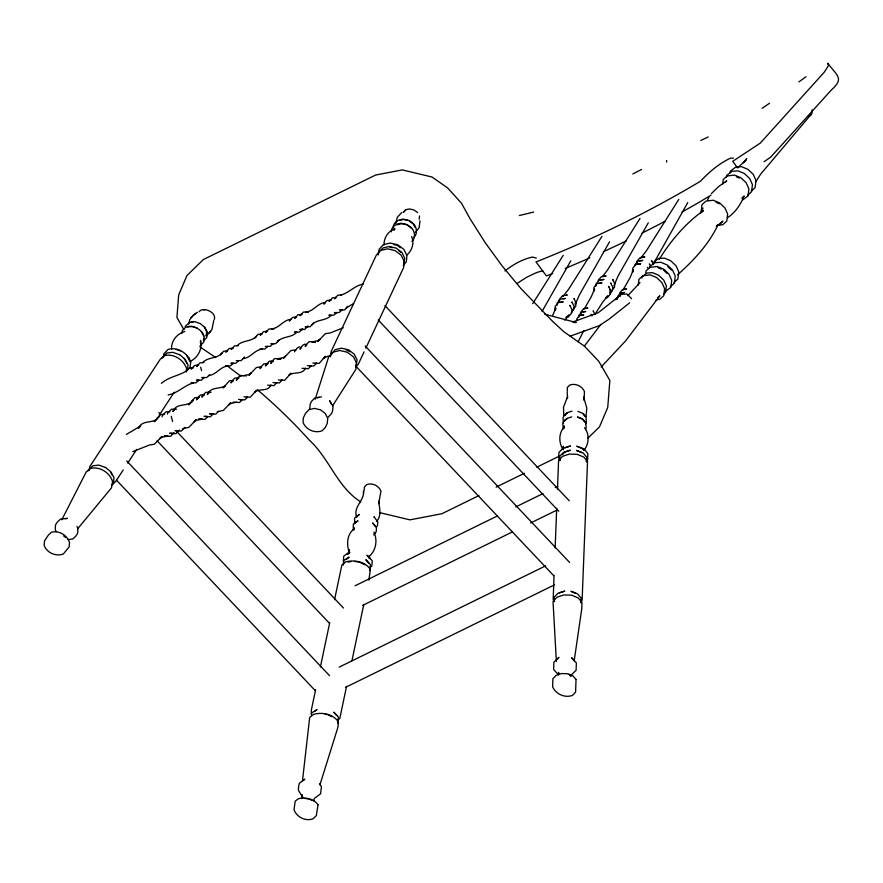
<?xml version="1.0" encoding="UTF-8"?>
<svg xmlns="http://www.w3.org/2000/svg" width="883" height="883" viewBox="0 0 883 883"><rect width="100%" height="100%" fill="white"/><g stroke="black" fill="none" stroke-linecap="round" stroke-linejoin="round"><path stroke-width="1.32" d="M356.257 515.915C353.73 506.136 364.536 500.495 363.542 491.058L363.487 493.553M311.28 714.082L311.379 709.877L315.617 689.733M343.344 561.654L343.697 556.224L347.604 553.177L349.922 552.581L347.803 554.237M343.344 565.153L343.862 560.407L349.149 557.129L346.015 559.568M349.348 551.754L349.392 549.756L348.763 552.769L347.416 554.303M354.171 529.734L354.215 527.78L353.962 529.016C346.71 534.436 346.489 544.91 349.326 552.747M356.776 517.339L356.82 515.385L356.566 516.621L359.293 514.491L354.602 518.034L354.602 523.707M369.039 557.924L369.094 555.937L369.977 558.685L366.931 555.23L372.207 560.661L371.842 566.091L369.889 567.614M554.06 601.489L554.204 597.173L557.913 593.266L564.756 591.091L559.325 592.912M559.612 460.617L559.756 456.301L563.464 452.394L570.308 450.22L564.888 452.041L562.493 454.557M563.255 448.619L563.321 446.246L563.211 449.028M564.248 428.244L564.314 425.915L564.259 427.063C558.42 432.902 558.641 443.255 563.222 449.811M558.542 674.502L558.597 672.382L558.509 674.711M567.195 391.875L567.482 397.096M567.493 398.498L567.537 396.644L563.509 407.24L563.74 415.882M581.025 602.736L581.135 598.089L577.637 593.928L570.959 591.301L576.279 593.486M586.577 461.864L586.698 457.206L583.188 453.056L576.511 450.429L581.831 452.615M567.272 390.882L567.361 387.471L569.734 385.043C575.352 383.001 582.052 385.992 584.414 391.456L584.325 394.878M554.06 575.352L553.177 599.524L554.679 601.301M555.142 547.957L556.709 508.233M557.46 489.061L558.586 460.529L562.581 456.323L569.358 454.061L577.107 454.315L583.762 457.041L587.526 461.5L582.107 600.495L580.517 602.173M564.491 421.334L564.535 420.187M564.756 414.458L564.712 415.606L567.504 412.67M666.599 162.053L666.687 160.496M89.426 470.142L89.669 466.754L160.099 359.458L166.953 352.99L172.858 352.306L179.58 354.723M163.465 357.339L163.708 353.951L168.212 349.359C177.604 346.71 187.671 353.057 190.783 362.03L189.768 368.586M171.622 348.962C170.982 340.959 177.24 333.465 184.79 331.555M181.986 333.31L182.152 331.026C187.505 321.633 201.788 327.77 204.172 336.555L203.841 341.997L200.099 345.86M186.324 371.831L186.567 368.443C183.454 359.469 173.399 353.123 163.995 355.772M187.593 370.043L187.969 364.789L184.988 359.116L179.459 354.547M200.408 343.068L200.596 340.43C202.682 349.149 197.792 357.88 189.856 361.589M364.138 490.429L364.403 486.974L366.853 484.546C372.405 482.548 378.995 485.749 380.981 491.279L378.608 503.674L378.664 501.246C379.58 507.902 381.688 515.771 376.71 521.423M419.226 219.238L419.513 215.971M554.899 309.778L555.264 306.258L558.486 302.527L563.222 301.865L559.921 302.439M555.584 309.933L555.793 307.935L552.725 315.308M557.074 305.176L557.316 302.825L560.539 299.094L565.275 298.443L563.078 298.818M559.116 301.754L559.358 299.403L562.592 295.673L567.327 295.01L566.478 294.999M575.297 303.631L575.495 301.633M576.676 320.717L576.875 318.774L579.69 315.452L583.762 314.911L581.124 315.363M578.729 317.295L578.928 315.341L581.742 312.03L585.815 311.478L583.177 311.942M580.782 313.873L580.981 311.92L583.795 308.597L587.868 308.057L585.23 308.52M593.652 290.772L594.016 287.24L597.25 283.509L601.985 282.847L598.685 283.421M594.347 290.915L594.546 288.918L591.489 296.291L584.27 309.039M595.826 286.169L596.069 283.818L599.303 280.077L604.038 279.425L600.738 279.999M609.844 292.472L610.153 289.469M617.383 299.26L617.692 296.324L620.506 293.013L624.579 292.461L621.941 292.924M619.535 294.856L619.734 292.902L622.548 289.58L626.632 289.039L623.994 289.503M632.416 271.754L632.78 268.222L636.003 264.492L640.738 263.829L637.438 264.403M633.1 271.898L633.31 269.9L630.241 277.273L623.034 290.021M636.632 263.719L636.875 261.368L640.109 257.637L644.844 256.975L641.544 257.56M309.723 408.862L310.242 404.017L311.423 401.5L314.767 397.968L321.445 396.842M330.507 356.732L331.048 351.743L376.39 255.021L382.836 248.024L389.16 246.489L396.114 248.079L401.82 252.361L404.767 258.189L403.476 265.43M378.189 255.055L379.105 249.238L383.41 244.679L390.209 243.035L397.67 244.746L403.807 249.337L406.964 255.606L406.29 261.843L403.321 265.397M384.083 244.988C383.652 238.046 388.277 230.618 395.109 228.929M391.312 231.865C391.037 226.644 396.732 223.388 401.379 223.278L407.14 224.602L411.864 228.145C414.789 231.765 416.003 238.211 411.853 241.39M393.244 227.726C392.979 222.516 398.663 219.26 403.321 219.15L409.072 220.463L413.807 224.006C416.732 227.626 417.935 234.072 413.796 237.262M394.072 230.43L394.304 228.244M395.904 223.377L397.262 217.361L401.853 212.406M419.977 220.816L419.171 227.527L415.44 232.439M638.243 285.066L638.95 279.326L642.879 275.761L650.219 274.878L656.632 277.571L661.897 282.604L664.601 288.642L663.751 295.739L659.822 299.304L655.992 299.955M701.146 211.777L701.996 204.679L705.925 201.125L713.265 200.242L719.678 202.924L724.943 207.969L727.647 214.006L726.797 221.092L722.868 224.657L717.868 225.386M722.691 183.907L723.254 179.525L727.184 175.96L734.513 175.077L740.925 177.77L746.19 182.803L748.905 188.841L748.056 195.938L742.625 199.988M188.686 324.05L189.702 319.635L192.626 316.147M574.204 660.76L581.798 608.519L581.963 602.372L578.199 597.912L571.555 595.186L563.796 594.932L557.018 597.195L553.034 601.4L556.367 661.51M641.842 278.046L642.051 276.798L646.908 273.046L652.526 272.67L658.696 275.264L663.762 280.11L666.367 285.926L665.616 292.394L663.74 294.083M645.76 272.604L646.036 270.938L649.965 267.372L657.305 266.489L663.718 269.183L668.983 274.216L671.687 280.264L670.837 287.35L665.407 291.412M649.303 268.41L649.579 266.743L655.009 262.681L660.848 262.306L667.25 264.988L672.515 270.021L675.23 276.07L674.38 283.156L670.451 286.721M652.846 264.216L653.122 262.549L658.552 258.498L664.391 258.112L670.793 260.794L676.058 265.838L678.773 271.876L677.923 278.962L673.983 282.527M726.51 176.997L726.786 175.331L732.217 171.269L738.056 170.883L744.468 173.576L749.733 178.609L752.437 184.646L751.588 191.743L747.658 195.309M730.053 172.803L730.329 171.136L735.76 167.075L741.599 166.688L748.011 169.381L753.276 174.415L755.98 180.463L755.131 187.549L751.201 191.114M156.71 419.392L156.964 418.178L160.596 414.535L164.547 414.381M162.097 416.754L162.34 415.54L165.971 411.886L169.933 411.743M167.483 414.105L167.726 412.902L171.357 409.248L176.611 409.138M294.525 351.776L297.361 347.869L299.767 346.688M320.419 666.897L329.745 622.559M334.547 599.723L341.876 564.899L345.783 561.853C354.425 559.579 365.087 561.621 370.385 569.325L368.895 580.142M311.346 714.965L311.798 712.824L317.085 709.546L314.999 711.168M355.264 522.824L355.518 521.577M313.741 800.925L314.271 798.409M373.84 535.054L374.105 533.818M369.226 557.924L369.657 555.915C376.18 550.076 377.637 539.844 373.917 532.118M337.803 723.011L338.344 716.952L333.774 712.151L336.765 715.528M369.856 570.584L370.407 564.535L365.838 559.723L368.829 563.111M346.566 686.268L339.789 718.519L337.836 720.031M351.942 660.749L363.807 604.325M584.303 395.418L583.586 399.966L583.652 397.184L586.82 408.023L586.025 416.633M213.708 320.661L211.931 329.536L209.006 333.023M319.922 784.877L337.957 727.184L338.321 721.753C333.034 714.038 322.361 711.996 313.719 714.281L309.812 717.316L309.558 718.552L302.461 781.002L304.801 779.181L299.315 783.309L298.52 787.084L298.443 790.34L302.196 796.532L302.229 794.744L301.445 798.519L303.101 797.228L301.456 798.409M315.187 399.259L328.719 356.699L333.023 352.151L339.823 350.507L347.284 352.218L353.421 356.809L356.577 363.068L355.904 369.315L332.571 405.827M575.186 304.635L579.414 294.856L609.557 241.81M613.95 285.617L618.177 275.838L648.31 222.792M707.526 200.187L709.071 196.832M330.485 355.374L335.165 349.701L341.489 348.178L348.443 349.767L354.149 354.039L357.096 359.867L355.805 367.118M378.156 253.686L378.829 252.262M364.072 351.898L358.233 364.359L355.65 367.085M365.827 348.167L403.586 267.626L404.248 261.39L401.092 255.132L394.955 250.529L387.494 248.829L380.694 250.463M654.634 261.633L687.747 202.593M185.96 371.71L189.282 368.079L193.211 367.814M244.536 356.986L241.214 360.606L236.269 360.672M302.67 328.465L299.348 332.085L294.403 332.151L296.776 332.229C291.589 338.079 282.593 335.882 277.394 341.732L278.984 340.087L275.662 343.708L270.728 343.774M308.057 325.816L304.734 329.447L299.79 329.502L302.163 329.58L301.081 330.11M61.788 519.811L86.048 472.262L92.903 465.794L98.819 465.109L105.541 467.526M578.177 341.699L583.784 330.706M570.793 260.816L541.985 311.556M594.822 314.591L602.67 302.185L607.791 295.893L605.705 297.957M598.122 280.386L601.356 276.655L606.091 275.993L602.791 276.578M634.833 264.801L638.056 261.07L642.791 260.408L639.491 260.982M615.639 299.756L618.453 296.434L620.594 296.059M532.725 303.664L563.244 255.308M601.996 236.291L568.652 289.183L562.824 296.622M640.032 218.421L607.405 270.165L602.471 276.567M678.784 199.403L646.168 251.147L640.341 258.587M755.506 182.24L760.627 174.183L811.632 113.797M659.193 259.392C670.793 240.695 685.561 223.233 703.508 210.518L700.76 213.013L703.056 208.002M88.234 470.805L89.282 469.215M162.273 358.001L163.322 356.412M185.154 326.434L189.779 322.196L194.668 321.633L200.22 323.564L204.713 327.273L207.185 331.964L206.843 337.405L203.907 340.529M203.322 339.8L203.918 338.873M206.931 334.293L206.324 335.209L206.611 331.257L204.37 326.997M112.505 484.436L113.543 482.846L113.929 477.593L110.949 471.919L105.419 467.35M123.234 469.955L115.728 481.39L111.832 485.076M127.737 463.089L136.755 449.359M159.282 415.043L174.293 392.162M585.749 423.851L586.4 421.864L585.97 416.886L583.067 413.454L577.946 411.346M585.528 429.568L586.169 427.582L585.749 422.615L582.846 419.171L577.449 416.986L582.107 418.895L584.745 422.019M583.862 450.507C589.005 444.337 589.811 434.017 584.524 427.747M584.336 346.158L600.694 324.613M199.039 311.765L200.684 310.231C204.845 308.73 209.359 310.209 212.516 313.134A8.565 6.093 23.1 0 1 214.194 319.624M564.767 320.154L569.038 314.911L566.952 316.975M77.671 528.774L111.512 487.813L112.527 481.246C109.415 472.273 99.349 465.926 89.945 468.575M746.775 158.532L743.265 162.693L746.014 160.198L737.713 167.737M376.588 527.129L377.615 525.021L377.692 521.621L373.906 516.765L374.491 517.272M375.275 533.332L376.313 531.224L376.39 527.824L372.604 522.968L375.22 525.926M405.739 209.79L403.399 212.295L405.893 209.657L409.613 208.951L414.006 209.977L417.648 212.571M627.846 295.639L640.009 282.648M601.157 367.008L625.495 341.026L659.855 295.772L657.493 297.913M406.412 255.342C411.986 251.169 414.668 242.902 411.599 236.567M328.001 417.339L331.346 413.807L332.527 411.29L333.046 406.445L329.602 400.628L331.489 404.381M565.418 420.352L567.283 418.399M586.069 461.301L587.67 459.624L587.835 453.487L584.071 449.028L576.731 446.191L582.151 448.421L583.685 450.231M556.533 659.855L558.928 657.338L553.884 662.173L553.641 669.535L558.354 674.689M155.662 420.242L154.271 421.699L159.061 416.953M198.841 380.143L195.993 382.792L191.048 382.858L193.421 382.935C184.183 385.341 177.947 393.189 168.123 394.944M204.227 377.505L201.379 380.154L196.434 380.22L198.807 380.297L197.726 380.816M209.602 374.856L206.765 377.516L201.821 377.571L204.194 377.648L203.112 378.178M192.726 400.86L191.169 402.493L191.412 401.279L195.044 397.626L198.995 397.482M198.112 398.222L196.556 399.844L196.799 398.63L200.43 394.988L204.381 394.833M233.289 363.233L230.452 365.893L225.507 365.959L227.88 366.026C220.077 366.555 216.291 375.021 208.498 375.54M203.498 395.573L201.931 397.207L202.174 395.992L205.805 392.339L211.059 392.24M238.675 360.595L235.827 363.255L230.893 363.31L233.255 363.388L232.185 363.917M174.172 432.681L170.54 436.323L164.26 435.915L167.77 436.025L161.766 437.306L159.702 438.741L161.799 436.555L154.393 444.248L149.47 444.999L132.814 451.621M179.558 430.032L175.927 433.685L169.635 433.266L173.156 433.376L172.075 433.906M184.944 427.394L181.313 431.047L175.022 430.628L178.532 430.738L177.461 431.268M267.748 346.335L264.9 348.995L259.955 349.05M273.123 343.697L270.286 346.346L265.341 346.412M207.759 416.677L204.999 419.425L198.708 419.006L202.218 419.116L196.214 420.396L194.15 421.831L196.247 419.646L188.852 427.35L182.836 428.63M213.145 414.028L210.375 416.787L204.094 416.368L207.604 416.478L206.523 417.008M218.531 411.39L215.761 414.138L209.47 413.73L212.991 413.84L211.909 414.359M261.633 367.052L260.066 368.686L260.319 367.471L263.951 363.818L267.902 363.675M242.218 399.767L239.448 402.516L233.156 402.107M247.593 397.129L244.834 399.878L238.542 399.458M255.838 390.794L254.447 392.251C259.37 388.09 267.56 392.14 271.015 385.176M255.165 391.853L250.209 397.24L243.929 396.82M301.467 347.505L299.911 349.138L302.748 345.22L305.154 344.039M336.644 312.527L333.807 315.187L328.862 315.242L331.235 315.319C326.037 321.169 317.041 318.973 311.854 324.823L313.432 323.178L310.121 326.809L305.176 326.865L307.549 326.942L306.467 327.472M306.854 344.867L305.286 346.5L305.529 345.286L309.16 341.633L315.452 342.052L311.942 341.942L317.946 340.661L320.01 339.227L317.913 341.412L325.319 333.708L330.242 332.957L343.299 327.748M342.03 309.889L339.182 312.538L334.249 312.604L336.611 312.681L335.54 313.211M276.666 382.869L273.896 385.617L267.615 385.198M282.052 380.231L279.282 382.979L272.99 382.56M305.474 368.277C302.008 375.242 293.818 371.18 288.896 375.352L290.993 373.167L284.668 380.33L278.377 379.922M311.114 365.959L308.355 368.719L302.063 368.299M316.5 363.321L313.73 366.07L307.45 365.65M711.201 193.785L718.674 186.523L726.753 180.827L725.175 182.251M572.493 310.043L575.727 306.313L576.08 302.781L573.95 298.498L574.27 299.094M571.257 312.659L573.674 309.734L574.038 306.202L571.897 301.931L572.217 302.527M611.246 291.026L614.48 287.295L614.844 283.763L612.714 279.481L613.023 280.077M610.01 293.642L612.427 290.717L612.791 287.185L610.661 282.913L610.97 283.509M607.151 297.869L610.374 294.138L610.738 290.617L608.608 286.335L608.917 286.931M587.659 438.409L599.469 426.886L607.736 407.493L609.844 380.418L598.784 361.324L584.502 346.191L563.906 331.776L552.592 321.346L521.058 288.719L502.184 265.993L485.153 242.626L470.043 218.73L461.445 203.167L447.648 187.947L432.041 177.019L402.262 169.911L375.606 175.044L203.344 259.569L186.942 275.562L178.664 294.955L176.92 317.527L184.006 329.767M194.083 314.778L197.428 312.306M207.56 334.392L206.004 335.86L210.695 331.423M190.938 317.748L195.629 313.31M677.57 274.812C693.641 260.518 709.027 244.127 718.122 224.503L716.29 226.169M741.797 198.112L744.159 195.971C740.627 204.437 735.44 212.604 727.504 217.693M719.755 223.984L722.901 221.136L719.049 224.823L717.04 225.562M504.888 270.982C512.99 264.602 522.317 259.271 532.471 257.041L536.312 258.101M571.058 675.12L576.113 670.285L576.345 662.923L571.632 657.769L573.895 660.44M629.678 302.803L608.917 319.26L599.303 325.65L570.131 336.18M356.169 522.107L357.99 520.694L353.299 524.226L353.299 529.91M806.047 76.722L798.861 81.931M769.546 103.245L762.117 108.333M315.076 797.923L320.573 793.784L321.445 786.753L319.569 783.663M156.357 419.513C150.618 423.354 141.71 420.176 138.41 428.376L140.761 425.926L126.368 434.414M764.049 161.766L770.76 157.086L831.433 89.9C844.545 78.245 837.007 75.795 827.735 63.19L828.397 65.795L824.071 72.428L760.307 143.09L732.713 161.335L737.537 167.792M517.195 283.355L526.511 277.361L535.705 272.957A24.547 6.854 -33.5 0 1 542.913 271.037M710.936 195.22L698.608 202.604A1738.45 1327.866 36.4 0 1 682.007 211.997M161.423 383.354C169.216 376.401 179.547 375.97 187.549 370.054M641.533 169.503L632.813 173.94M708.166 136.964L700.782 140.43M191.854 367.946L192.924 367.416L191.346 369.072L194.657 365.441L198.598 365.176M197.24 365.308L198.311 364.778L196.732 366.423L200.044 362.803L203.984 362.538M202.615 362.659C207.814 356.809 216.81 359.006 221.997 353.156L220.419 354.8L223.73 351.18L227.671 350.915M226.302 351.048L227.384 350.518L225.794 352.162L229.116 348.542L233.046 348.277M231.688 348.399L232.759 347.869L231.18 349.525L234.492 345.893L238.432 345.628M237.074 345.761C242.262 339.911 251.258 342.107 256.445 336.257L254.867 337.902L258.178 334.282L262.119 334.017M260.761 334.138L261.832 333.608L260.253 335.264L263.564 331.633L267.505 331.368M266.136 331.5L267.218 330.97L265.628 332.615L268.951 328.995L273.896 328.929L271.522 328.862C279.315 328.333 283.101 319.867 290.904 319.348L289.315 321.004L292.637 317.372L296.567 317.107M295.209 317.24L296.28 316.71L294.701 318.355L298.012 314.734L301.953 314.469M300.595 314.591L301.666 314.072L300.088 315.717L303.399 312.085L308.344 312.03L305.971 311.953C313.774 311.434 317.56 302.968 325.352 302.45L323.774 304.094L327.085 300.474L331.026 300.209M329.657 300.33L330.739 299.801L329.149 301.456L332.472 297.825L336.401 297.56M335.043 297.692L336.114 297.163L334.536 298.807L337.858 295.187L341.787 294.922M340.43 295.054C349.039 293.266 354.392 285.452 363.354 284.039M237.56 361.279L238.642 360.75M242.946 358.63C250.75 358.112 254.525 349.646 262.328 349.127M266.633 347.019L267.715 346.489M272.019 344.37L273.09 343.84M340.915 310.562L341.997 310.032L339.624 309.966L344.569 309.9L347.891 306.28L346.302 307.924L353.597 303.509M174.139 409.557L175.209 409.028L172.869 411.467C176.17 403.266 185.066 406.445 190.816 402.615L188.719 404.8L193.509 400.043M197.814 397.935L198.896 397.405M203.2 395.286L204.282 394.767M208.587 392.648L209.657 392.118L207.317 394.569C210.618 386.368 219.514 389.546 225.264 385.705L223.167 387.891L229.492 380.728L233.454 380.573M232.273 381.026L233.344 380.496L231.004 382.946L231.247 381.732L234.878 378.079L238.829 377.935M237.648 378.388L238.73 377.858L236.39 380.308L236.633 379.094L240.264 375.441L246.545 375.86M243.035 375.75L249.039 374.469L251.103 373.034L249.006 375.22L256.412 367.516L261.335 366.765M266.721 364.127L267.803 363.597L265.452 366.037L265.695 364.834L269.326 361.18L273.288 361.026M272.107 361.489L273.178 360.959L270.838 363.399L271.081 362.185L274.712 358.542L281.004 358.951L277.494 358.84L283.498 357.56L285.551 356.125L283.465 358.31L290.86 350.617L295.794 349.867M217.295 411.721L223.3 410.44L230.706 402.747L228.609 404.933L230.662 403.498L236.677 402.218M240.982 400.098L242.052 399.569M246.357 397.46L247.439 396.931M270.043 385.838L271.125 385.308M275.43 383.2L276.511 382.67M280.816 380.562L281.887 380.032M304.503 368.939L305.573 368.41M309.878 366.29L310.959 365.772M315.264 363.653L316.346 363.123M478.884 495.584L441.975 513.696L409.988 519.855L379.547 512.604M496.114 487.14L524.414 473.255M536.721 467.217L558.862 456.345M355.109 585.76L497.217 516.036M515.749 506.941L542.935 493.608M555.286 487.537L557.758 486.323M362.582 605.44L512.096 532.074M530.639 522.979L556.588 510.253M339.204 667.129L545.716 565.804M345.441 687.415L554.425 584.877M552.714 273.454L546.445 275.926L535.992 261.931C592.835 239.448 647.99 212.549 700.484 181.225C709.137 171.986 718.972 163.598 730.473 158.167L733.475 158.112M572.603 322.03L598.144 312.814L621.422 294.348L627.029 294.05L631.577 298.642M564.888 447.836L570.418 445.981L562.89 448.31L558.906 452.504L558.729 458.652L560.241 460.429M533.619 212.063L519.336 215.54M400.176 220.364L402.56 219.79M397.052 224.79L401.809 223.642L407.03 224.834L411.323 228.057M317.361 397.825L319.403 397.339M571.963 411.147L566.743 412.902L563.663 416.136L563.023 418.123L563.442 423.089M571.742 416.875L566.511 418.619L563.431 421.864L562.791 423.84L563.211 428.818M565.804 317.339L568.387 316.887L571.621 313.156L571.985 309.635L569.844 305.352L570.164 305.948M348.101 562.085L350.772 561.654M203.443 309.767L204.558 309.635M190.816 322.394L193.035 322.129M187.803 326.975L192.24 326.456L197.207 328.145M67.825 539.601L72.759 539.027L75.783 536.169L77.616 533.387L77.925 529.005L77.053 526.434M65.331 518.597L67.318 518.387L60.397 519.171L57.373 522.03L55.541 524.811L55.232 529.193L56.104 531.765M330.341 356.257L327.792 356.268L323.344 358.443L325.441 356.257L319.116 363.432L312.825 363.012M573.762 322.505L576.202 322.527L544.645 314.182M354.657 561.422L358.321 561.996M325.043 714.226L327.483 714.601M304.635 798.364L309.216 799.071L312.174 800.484M403.741 219.503L407.659 220.397M393.719 244.602L396.147 245.154M389.933 247.196L392.317 247.737M345.838 349.69L350.187 351.71M176.015 349.348L180.64 350.915M736.345 176.766L739.612 178.134M716.179 202.384L719.446 203.752M658.034 267.726L661.312 269.094M359.547 562.184L364.8 564.69M328.531 715.098L331.688 716.61M199.878 346.831L215.739 357.56M360.739 501.875C337.129 487.063 329.436 458.432 309.249 440.054C293.068 422.085 275.684 405.198 257.207 389.591M227.505 366.059L241.081 376.401M408.972 220.706L413.266 223.918L414.922 227.207M397.361 245.441L400.363 247.681M398.851 250.761L400.805 252.24M63.719 535.981L65.497 537.449M570.915 676.091L569.127 674.391L570.727 676.279M667.923 266.677L671.499 270.099M663.486 270.01L667.062 273.432M384.889 305.584L569.248 500.793M378.222 320.01L558.796 511.213M365.187 346.004L569.634 562.471M355.871 366.202L553.685 575.661M158.885 412.593L160.783 414.602M176.876 431.644L343.487 608.067M157.141 440.827L329.436 623.266M126.722 460.926L329.558 675.694M116.435 480.12L315.496 690.892M583.21 414.215L584.965 416.29M651.786 261.07L651.466 260.474L653.012 263.598M649.733 264.492L649.413 263.896L650.451 265.982M647.36 267.317L647.68 267.913M593.475 311.445L593.166 310.849L594.987 314.503M591.433 314.867L591.113 314.271L591.941 315.937M201.368 331.578L203.598 335.849M186.644 355.308L189.238 360.275L189.205 358.079M184.326 358.653L186.887 363.52M110.927 472.67L112.207 475.109M200.662 367.251L201.6 370.672M171.236 416.346L172.627 421.423M812.051 109.768A10.486 7.141 40.2 0 1 808.872 116.291M665.197 221.136A1738.45 1327.866 36.4 0 1 642.062 233.123M626.19 240.96A1738.45 1327.866 36.4 0 1 603.277 251.776M589.866 257.825A1738.45 1327.866 36.4 0 1 565.208 268.443M318.001 804.755L316.346 815.572L313.046 818.828C305.562 821.532 296.699 817.216 294.017 809.766L295.187 801.201L298.311 798.773C305.231 796.952 313.763 798.585 318.001 804.755M576.036 679.513L575.584 692.184L572.405 695.451C564.833 698.199 555.804 694.17 552.626 686.808L552.89 678.729L556.08 675.374L561.5 673.552L567.703 673.762L573.023 675.948L576.036 679.513M44.481 541.036L44.15 545.551C46.998 552.901 55.949 556.72 63.289 554.038L69.183 546.875L69.503 542.361C67.02 535.186 58.962 530.109 51.446 532.228L48.322 535.164L44.481 541.036M303.388 417.802L303.057 422.361C305.827 429.69 314.723 433.575 322.03 430.816L325.286 427.571L327.218 423.443L327.759 418.454L325.231 413.443L320.319 409.767L314.348 408.399L308.918 409.712L305.474 413.354L303.388 417.802"/></g></svg>
